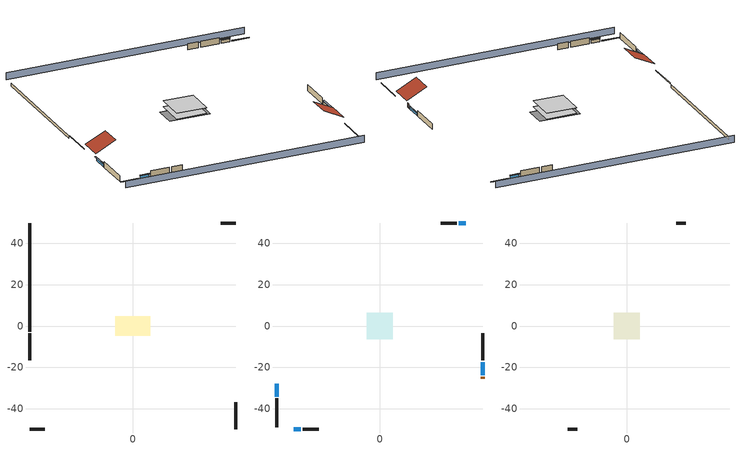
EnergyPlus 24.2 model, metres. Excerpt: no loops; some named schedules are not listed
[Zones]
crawlspace - vented
 floor foundation (Slab1 construction): -8.43,-4.68 -8.43,4.68 8.43,4.68 8.43,-4.68 z-0.91
 wall outside (RimJoist1 construction): -49.74,-3.61 -49.74,-16.6 z0.3:0.61
 wall outside (RimJoist2 construction): 49.74,49.74 42.52,49.74 z0.3:0.61
 wall outside (RimJoist3 construction): 49.74,-49.74 49.74,-36.76 z0.3:0.61
 wall outside (RimJoist4 construction): -49.74,-49.74 -42.52,-49.74 z0.3:0.61
 wall foundation (FoundationWall1 construction): -49.74,49.74 -49.74,-2.68 z-0.91:0.3
conditioned space
 floor to crawlspace - vented (Floor1 construction): -6.28,-6.28 -6.28,6.28 6.28,6.28 6.28,-6.28 z0.3
 wall outside (AdiabaticWallConstruction 1): 49.74,-25.51 49.74,-24.59 z0.3:2.34
 wall outside (AdiabaticWallConstruction): -49.74,-27.84 -49.74,-34.07 / 49.74,-23.67 49.74,-17.45 z0.3:1.49; 41.59,49.74 38.04,49.74 / -41.59,-49.74 -38.04,-49.74 z0.3:1.46
 wall outside (Wall1 construction): -49.74,-34.99 -49.74,-48.81 z0.3:2.74
 wall outside (Wall2 construction): 37.12,49.74 29.44,49.74 z0.3:2.74
 wall outside (Wall3 construction): 49.74,-16.52 49.74,-3.46 z0.3:2.74
 wall outside (Wall4 construction): -37.12,-49.74 -29.44,-49.74 z0.3:2.74
 window (WindowConstruction): -49.74,-27.84 -49.74,-34.07 z0.3:1.49
 window (WindowConstruction 1): 41.59,49.74 38.04,49.74 z0.3:1.46
 window (WindowConstruction 2): 49.74,-23.67 49.74,-17.45 z0.3:1.49
 window (WindowConstruction 3): -41.59,-49.74 -38.04,-49.74 z0.3:1.46
 door (Door): 49.74,-25.51 49.74,-24.6 z0.3:2.34
attic - vented
 floor to conditioned space (Floor2 construction Reversed): -6.28,-6.28 -6.28,6.28 6.28,6.28 6.28,-6.28 z2.74
 wall outside (Wall5 construction): 28.51,49.74 24.02,49.74 z0.3:2.74
 wall outside (Wall6 construction): -28.51,-49.74 -24.02,-49.74 z0.3:2.74
 roof outside (Roof1 construction): -49.74,-26.92,2.74 -41.34,-26.92,6.94 -41.34,-17.53,6.94 -49.74,-17.53,2.74
 roof outside (Roof2 construction): 49.74,-26.44,2.74 41.34,-26.44,6.94 41.34,-35.83,6.94 49.74,-35.83,2.74
shading: 49.74,54.31 -49.74,54.31 / -49.74,-54.31 49.74,-54.31 z0:2.74; -49.74,-34.37 -49.74,-27.54 -50.35,-27.54 -50.35,-34.37 z1.8; 37.74,49.74 41.89,49.74 41.89,50.35 37.74,50.35 z1.77; 49.74,-17.14 49.74,-23.97 50.35,-23.97 50.35,-17.14 z1.8; -37.74,-49.74 -41.89,-49.74 -41.89,-50.35 -37.74,-50.35 z1.77
[Building]
Building 1: Terrain=Suburbs
[Site:Location]
Portland Intl Arpt_OR: Latitude {deg}=45.59; Longitude {deg}=-122.6; Time Zone {hr}=-8; Elevation {m}=33; Keep Site Location Information=Yes
[Site:GroundTemperature:Shallow]
10.2558, 8.96328, 8.85977, 9.47314, 11.9355, 14.3863, 16.5111, 17.8571, 17.9714, 16.8767, 14.8061, 12.4304
[Site:WaterMainsTemperature]
Calculation Method=Schedule; Temperature Schedule=mains temperature schedule
[Material] Roughness=Rough; Thermal Absorptance=0.9
Name | Thickness {m} | Conductivity {W/m-K} | Density {kg/m3} | Specific Heat {J/kg-K} | Solar Absorptance | Visible Absorptance
ceiling loosefill ins | 0.254 | 0.0480833 | 16.02 | 1046.75 | 0.7 | 0.7
ceiling stud and cavity | 0.1397 | 0.104117 | 65.682 | 1177.47 | 0.7 | 0.7
concrete 8.0 in. | 0.2032 | 1.803125 | 2242.8 | 837.4 | 0.7 | 0.7
door material | 0.04445 | 0.0612267 | 512.64 | 1214.23 | 0.7 | 0.7
floor covering | 0.0127 | 0.0433444 | 54.468 | 1339.84 | 0.6 | 0.6
floor stud and cavity | 0.1397 | 0.923637 | 92.3553 | 1139.71 | 0.7 | 0.7
furniture material conditioned space 1 | 0.1524 | 0.115458 | 640.8 | 1214.23 | 0.6 | 0.6
gypsum board | 0.0127 | 0.160291 | 801 | 837.4 | 0.6 | 0.6
metal surfacing | 0.000508 | 50.0403 | 7801.74 | 460.57 | 0.9 | 0.9
osb sheathing 0.5 in. | 0.0127 | 0.115458 | 512.64 | 1214.23 | 0.6 | 0.6
osb sheathing 0.5 in. 1 | 0.0127 | 0.115458 | 512.64 | 1214.23 | 0.7 | 0.7
osb sheathing 0.75 in. | 0.01905 | 0.115458 | 512.64 | 1214.23 | 0.7 | 0.7
rim joist stud and cavity | 0.0508 | 0.178688 | 50.32683 | 1063.81 | 0.6 | 0.6
roof rigid ins | 0.00396442 | 0.029427 | 32.04 | 1214.23 | 0.7 | 0.7
soil 0.5 in. | 0.0127 | 3.462 | 1842.3 | 418.7 | 0.7 | 0.7
wall rigid ins | 0.512978 | 0.029427 | 32.04 | 1214.23 | 0.7 | 0.7
wall stud and cavity | 0.1397 | 0.550994 | 139.0536 | 1170.24 | 0.7 | 0.7
wall stud and cavity 1 | 0.1397 | 0.727959 | 139.0536 | 1170.24 | 0.6 | 0.6
wall stud and cavity 2 | 0.0889 | 0.380278 | 52.3479 | 1209.89 | 0.7 | 0.7
wall stud and cavity 3 | 0.0889 | 0.391764 | 83.0341 | 1211.67 | 0.7 | 0.7
wood siding | 0.0254 | 0.102417 | 544.68 | 1172.36 | 0.85 | 0.85
wood siding 1; wood siding 2 | 0.0254 | 0.102417 | 544.68 | 1172.36 | 0.7 | 0.7
[WindowMaterial:SimpleGlazingSystem]
WindowMaterial: U-Factor {W/m2-K}=2.78222; Solar Heat Gain Coefficient=0.56
[Construction]
AdiabaticWallConstruction: wood siding 1, wall rigid ins, wall stud and cavity 2, gypsum board
AdiabaticWallConstruction 1: wood siding 2, wall rigid ins, wall stud and cavity 2, gypsum board
Door: door material
Floor1 construction: floor stud and cavity, osb sheathing 0.75 in., floor covering
Floor2 construction Reversed: gypsum board, ceiling stud and cavity, ceiling loosefill ins
FoundationWall1 construction: concrete 8.0 in.
furniture construction conditioned space 1: furniture material conditioned space 1
PartitionWallConstruction: gypsum board, wall stud and cavity 3, gypsum board
RimJoist1 construction; RimJoist2 construction; RimJoist3 construction; RimJoist4 construction: wood siding, rim joist stud and cavity
Roof1 construction; Roof2 construction: metal surfacing, roof rigid ins, osb sheathing 0.5 in.
Slab1 construction: soil 0.5 in.
Wall1 construction; Wall2 construction; Wall3 construction; Wall4 construction: wood siding, osb sheathing 0.5 in. 1, wall stud and cavity, gypsum board
Wall5 construction; Wall6 construction: wood siding, osb sheathing 0.5 in. 1, wall stud and cavity 1
WindowConstruction; WindowConstruction 1; WindowConstruction 2; WindowConstruction 3: WindowMaterial
[Zone] Multiplier=1; Part of Total Floor Area=Yes
Name | Volume {m3}
attic - vented | 147.678
conditioned space | 384.656
crawlspace - vented | 192.328
[Space]
Name | Zone | Volume {m3}
attic - vented 1 | attic - vented | 147.678
conditioned space 1 | conditioned space | 384.656
crawlspace - vented 1 | crawlspace - vented | 192.328
[ZoneInfiltration:EffectiveLeakageArea]
infil attic - vented 1: Zone or Space=attic - vented 1; Schedule=Always On Discrete; Effective Air Leakage Area {cm2}=5257.79; Stack Coefficient=0.000195296; Wind Coefficient=3.68758e-05
[ZoneMixing]
whole house fan mix: Zone or Space=attic - vented; Schedule=Always On Continuous; Design Flow Rate Calculation Method=Flow/Zone; Design Flow Rate {m3/s}=0; Source Zone or Space=conditioned space
[SurfaceProperty:IncidentSolarMultiplier] Incident Solar Multiplier=1; Incident Solar Multiplier Schedule=trans schedule winter=0.85 summer=0.7
Window1; Window2; Window3; Window4
[InternalMass] Zone or ZoneList=conditioned space; Space or SpaceList=conditioned space 1
Name | Construction | Surface Area {m2}
furniture mass conditioned space 1 | furniture construction conditioned space 1 | 63.09974
partition wall mass | PartitionWallConstruction | 157.749
[Lights]
interior lighting: Zone or ZoneList or Space or SpaceList=conditioned space 1; Schedule=lighting_interior; Design Level Calculation Method=LightingLevel; Lighting Level {W}=286.992; Return Air Fraction=0; Fraction Radiant=0.6; Fraction Visible=0.2; Fraction Replaceable=1
[People]
occupants: Zone or ZoneList or Space or SpaceList=conditioned space 1; Number of People Schedule=occupants; Number of People Calculation Method=People; Number of People=2; Fraction Radiant=0.314171; Sensible Heat Fraction=0.56303; Activity Level Schedule=occupants activity schedule; Carbon Dioxide Generation Rate {m3/s-W}=0; Enable ASHRAE 55 Comfort Warnings=No; Mean Radiant Temperature Calculation Type=EnclosureAveraged
[ElectricEquipment] Zone or ZoneList or Space or SpaceList=conditioned space 1; Design Level Calculation Method=EquipmentLevel
Name | Schedule | Design Level {W} | Fraction Latent | Fraction Radiant | Fraction Lost
clothes dryer | clothes_dryer | 6394.78 | 0.015 | 0.081 | 0.85
clothes washer | clothes_washer | 920.71 | 0.03 | 0.162 | 0.7
cooking range | cooking_range | 122.796 | 0.16 | 0.384 | 0.2
dishwasher | dishwasher | 510.547 | 0.3 | 0.18 | 0.4
freezer | freezer schedule | 194.914 | 0 | 0.6 | 0
fridge | fridge schedule | 49.4292 | 0 | 0.6 | 0
mech vent bath fan 0 | mech vent bath fan 0 schedule | 30 | 0 | 0 | 1
mech vent house fan | mech vent house fan schedule | 0 | 0 | 0 | 1
mech vent house fan cfis | mech vent house fan cfis schedule | 0 | 0 | 0 | 0
mech vent range fan 0 | mech vent range fan 0 schedule | 30 | 0 | 0 | 1
misc permanent spa heater | misc permanent spa heater schedule | 341.201 | 0 | 0 | 1
misc permanent spa pump | misc permanent spa pump schedule | 356.813 | 0 | 0 | 1
misc plug loads | plug_loads_other | 326.767 | 0.021 | 0.558 | 0.049
misc tv | plug_loads_tv | 542.288 | 0 | 0.6 | 0
whole house fan | Always On Discrete | 0 | 0 | 0 | 1
[OtherEquipment] Zone or ZoneList or Space or SpaceList=conditioned space 1; Design Level Calculation Method=EquipmentLevel
Name | Fuel Type | Schedule | Design Level {W} | Fraction Latent | Fraction Radiant | Fraction Lost
clothes dryer 1 | Electricity | clothes_dryer | 0 | 0.015 | 0.081 | 0.85
cooking range 1 | NaturalGas | cooking_range | 3598.79 | 0.16 | 0.384 | 0.2
general water use latent | None | general water use schedule | 44.1266 | 1 | 0 | 0
general water use sensible | None | general water use schedule | -43.4886 | 0 | 0.6 | 0
mech vent house fan latent load; water heater lat | None | Always On Discrete | 0 | 1 | 0 | 0
mech vent house fan sensible load; water heater sens | None | Always On Discrete | 0 | 0 | 0 | 0
water heater energy adjustment1 | Electricity | Always On Discrete | 0.01 | 0 | 0 | 1
[ZoneInfiltration:DesignFlowRate] Schedule=Always On Discrete
Name | Zone or ZoneList or Space or SpaceList | Design Flow Rate Calculation Method | Design Flow Rate {m3/s} | Air Changes per Hour {1/hr} | Constant Term Coefficient | Temperature Term Coefficient | Velocity Term Coefficient | Velocity Squared Term Coefficient
infil flow; natural vent flow; whole house fan flow | conditioned space 1 | Flow/Zone | 0
infil crawlspace - vented 1 | crawlspace - vented 1 | AirChanges/Hour |  | 2.6013 | 1 | 0 | 0 | 0
[SurfaceProperty:ExposedFoundationPerimeter]
Slab1: Exposed Perimeter Calculation Method=TotalExposedPerimeter; Total Exposed Perimeter {m}=52.4256
[WaterUse:Equipment]
dishwasher: Peak Flow Rate {m3/s}=9.96929e-06; Flow Rate Fraction Schedule=hot_water_dishwasher
[Foundation:Kiva]
Foundation Kiva 1: Initial Indoor Air Temperature {C}=8.02769; Wall Height Above Grade {m}=0.3048; Wall Depth Below Slab {m}=0.2032
[Foundation:Kiva:Settings]
Soil Conductivity {W/m-K}=3.462; Soil Density {kg/m3}=1842.3; Soil Specific Heat {J/kg-K}=418.7; Ground Solar Absorptivity=0.9; Ground Thermal Absorptivity=0.9; Ground Surface Roughness {m}=0.03; Far-Field Width {m}=40; Deep-Ground Boundary Condition=ZeroFlux; Deep-Ground Depth {m}=40; Minimum Cell Dimension {m}=0.2; Maximum Cell Growth Coefficient=3; Simulation Timestep=Timestep
[Exterior:Lights]
exterior lighting: Schedule=exterior lighting schedule; Design Level {W}=7.09205
[EnergyManagementSystem:GlobalVariable]
infil_program_Qfan
infil_program_Qinf
natural_vent_program_Qnv
natural_vent_program_Qwhf
[EnergyManagementSystem:Sensor]
Name | Output:Variable or Output:Meter Index Key | Output:Variable or Output:Meter
airflow_gain | infil flow | Infiltration Sensible Heat Gain Energy
airflow_gain_1 | natural vent flow | Infiltration Sensible Heat Gain Energy
airflow_gain_2 | whole house fan flow | Infiltration Sensible Heat Gain Energy
airflow_loss | infil flow | Infiltration Sensible Heat Loss Energy
airflow_loss_1 | natural vent flow | Infiltration Sensible Heat Loss Energy
airflow_loss_2 | whole house fan flow | Infiltration Sensible Heat Loss Energy
clg_load_cond |  | Cooling:EnergyTransfer:Zone:CONDITIONED SPACE
clg_sp_s; clg_sp_s_1 | cooling setpoint | Schedule Value
clothes_dryer_exhaust_0_sch_s | clothes_dryer | Schedule Value
cool_season | cooling season schedule | Schedule Value
htg_load_cond |  | Heating:EnergyTransfer:Zone:CONDITIONED SPACE
htg_sp_s; htg_sp_s_1 | heating setpoint | Schedule Value
ig_ee_conv | clothes dryer | Electric Equipment Convective Heating Energy
ig_ee_conv_10 | whole house fan | Electric Equipment Convective Heating Energy
ig_ee_conv_2 | cooking range | Electric Equipment Convective Heating Energy
ig_ee_conv_3 | dishwasher | Electric Equipment Convective Heating Energy
ig_ee_conv_4 | freezer | Electric Equipment Convective Heating Energy
ig_ee_conv_5 | fridge | Electric Equipment Convective Heating Energy
ig_ee_conv_6 | misc permanent spa heater | Electric Equipment Convective Heating Energy
ig_ee_conv_7 | misc permanent spa pump | Electric Equipment Convective Heating Energy
ig_ee_conv_8 | misc plug loads | Electric Equipment Convective Heating Energy
ig_ee_conv_9 | misc tv | Electric Equipment Convective Heating Energy
ig_ee_rad | clothes dryer | Electric Equipment Radiant Heating Energy
ig_ee_rad_10 | whole house fan | Electric Equipment Radiant Heating Energy
ig_ee_rad_2 | cooking range | Electric Equipment Radiant Heating Energy
ig_ee_rad_3 | dishwasher | Electric Equipment Radiant Heating Energy
ig_ee_rad_4 | freezer | Electric Equipment Radiant Heating Energy
ig_ee_rad_5 | fridge | Electric Equipment Radiant Heating Energy
ig_ee_rad_6 | misc permanent spa heater | Electric Equipment Radiant Heating Energy
ig_ee_rad_7 | misc permanent spa pump | Electric Equipment Radiant Heating Energy
ig_ee_rad_8 | misc plug loads | Electric Equipment Radiant Heating Energy
ig_ee_rad_9 | misc tv | Electric Equipment Radiant Heating Energy
ig_lgt_conv | interior lighting | Lights Convective Heating Energy
ig_lgt_rad | interior lighting | Lights Radiant Heating Energy
ig_lgt_vis | interior lighting | Lights Visible Radiation Heating Energy
ig_oe_conv | clothes dryer 1 | Other Equipment Convective Heating Energy
ig_oe_conv_1 | cooking range 1 | Other Equipment Convective Heating Energy
ig_oe_conv_2 | general water use latent | Other Equipment Convective Heating Energy
ig_oe_conv_3 | general water use sensible | Other Equipment Convective Heating Energy
ig_oe_conv_4 | water heater energy adjustment1 | Other Equipment Convective Heating Energy
ig_oe_conv_5 | water heater lat | Other Equipment Convective Heating Energy
ig_oe_conv_6 | water heater sens | Other Equipment Convective Heating Energy
ig_oe_rad | clothes dryer 1 | Other Equipment Radiant Heating Energy
ig_oe_rad_1 | cooking range 1 | Other Equipment Radiant Heating Energy
ig_oe_rad_2 | general water use latent | Other Equipment Radiant Heating Energy
ig_oe_rad_3 | general water use sensible | Other Equipment Radiant Heating Energy
ig_oe_rad_4 | water heater energy adjustment1 | Other Equipment Radiant Heating Energy
ig_oe_rad_5 | water heater lat | Other Equipment Radiant Heating Energy
ig_oe_rad_6 | water heater sens | Other Equipment Radiant Heating Energy
ig_ppl_conv | occupants | People Convective Heating Energy
ig_ppl_rad | occupants | People Radiant Heating Energy
im_conv | furniture mass conditioned space 1 | Surface Inside Face Convection Heat Gain Energy
im_conv_1 | partition wall mass | Surface Inside Face Convection Heat Gain Energy
im_ig | furniture mass conditioned space 1 | Surface Inside Face Internal Gains Radiation Heat Gain Energy
im_ig_1 | partition wall mass | Surface Inside Face Internal Gains Radiation Heat Gain Energy
im_lgt | furniture mass conditioned space 1 | Surface Inside Face Lights Radiation Heat Gain Energy
im_lgt_1 | partition wall mass | Surface Inside Face Lights Radiation Heat Gain Energy
im_sol | furniture mass conditioned space 1 | Surface Inside Face Solar Radiation Heat Gain Energy
im_sol_1 | partition wall mass | Surface Inside Face Solar Radiation Heat Gain Energy
im_surf | furniture mass conditioned space 1 | Surface Inside Face Net Surface Thermal Radiation Heat Gain Energy
im_surf_1 | partition wall mass | Surface Inside Face Net Surface Thermal Radiation Heat Gain Energy
mech_vent_bath_fan_0_sch_s | mech vent bath fan 0 schedule | Schedule Value
mech_vent_range_fan_0_sch_s | mech vent range fan 0 schedule | Schedule Value
mv_conv | mech vent bath fan 0 | Electric Equipment Convective Heating Energy
mv_conv_1 | mech vent house fan | Electric Equipment Convective Heating Energy
mv_conv_2 | mech vent house fan cfis | Electric Equipment Convective Heating Energy
mv_conv_3 | mech vent range fan 0 | Electric Equipment Convective Heating Energy
mv_conv_4 | mech vent house fan latent load | Other Equipment Convective Heating Energy
mv_conv_5 | mech vent house fan sensible load | Other Equipment Convective Heating Energy
mv_rad | mech vent bath fan 0 | Electric Equipment Radiant Heating Energy
mv_rad_1 | mech vent house fan | Electric Equipment Radiant Heating Energy
mv_rad_2 | mech vent house fan cfis | Electric Equipment Radiant Heating Energy
mv_rad_3 | mech vent range fan 0 | Electric Equipment Radiant Heating Energy
mv_rad_4 | mech vent house fan latent load | Other Equipment Radiant Heating Energy
mv_rad_5 | mech vent house fan sensible load | Other Equipment Radiant Heating Energy
natural_vent_s | natural vent schedule | Schedule Value
out_pb_s |  | Site Outdoor Air Barometric Pressure
out_wt_s |  | Site Outdoor Air Humidity Ratio
site_vw_s |  | Site Wind Speed
ss_back_out | Window1 | Surface Window Shortwave from Zone Back Out Window Heat Transfer Rate
ss_back_out_1 | Window2 | Surface Window Shortwave from Zone Back Out Window Heat Transfer Rate
ss_back_out_2 | Window3 | Surface Window Shortwave from Zone Back Out Window Heat Transfer Rate
ss_back_out_3 | Window4 | Surface Window Shortwave from Zone Back Out Window Heat Transfer Rate
ss_conv | Door1 | Surface Inside Face Convection Heat Gain Energy
ss_conv_1 | Window1 | Surface Inside Face Convection Heat Gain Energy
ss_conv_2 | Window2 | Surface Inside Face Convection Heat Gain Energy
ss_conv_3 | Window3 | Surface Inside Face Convection Heat Gain Energy
ss_conv_4 | Window4 | Surface Inside Face Convection Heat Gain Energy
ss_ig | Door1 | Surface Inside Face Internal Gains Radiation Heat Gain Energy
ss_ig_1 | Window1 | Surface Inside Face Internal Gains Radiation Heat Gain Energy
ss_ig_2 | Window2 | Surface Inside Face Internal Gains Radiation Heat Gain Energy
ss_ig_3 | Window3 | Surface Inside Face Internal Gains Radiation Heat Gain Energy
ss_ig_4 | Window4 | Surface Inside Face Internal Gains Radiation Heat Gain Energy
ss_lgt | Door1 | Surface Inside Face Lights Radiation Heat Gain Energy
ss_sol | Door1 | Surface Inside Face Solar Radiation Heat Gain Energy
ss_surf | Door1 | Surface Inside Face Net Surface Thermal Radiation Heat Gain Energy
ss_surf_1 | Window1 | Surface Inside Face Net Surface Thermal Radiation Heat Gain Energy
ss_surf_2 | Window2 | Surface Inside Face Net Surface Thermal Radiation Heat Gain Energy
ss_surf_3 | Window3 | Surface Inside Face Net Surface Thermal Radiation Heat Gain Energy
ss_surf_4 | Window4 | Surface Inside Face Net Surface Thermal Radiation Heat Gain Energy
ss_trans_in | Window1 | Surface Window Transmitted Solar Radiation Rate
ss_trans_in_1 | Window2 | Surface Window Transmitted Solar Radiation Rate
ss_trans_in_2 | Window3 | Surface Window Transmitted Solar Radiation Rate
ss_trans_in_3 | Window4 | Surface Window Transmitted Solar Radiation Rate
ss_trans_out | Window1 | Surface Inside Face Initial Transmitted Diffuse Transmitted Out Window Solar Radiation Rate
ss_trans_out_1 | Window2 | Surface Inside Face Initial Transmitted Diffuse Transmitted Out Window Solar Radiation Rate
ss_trans_out_2 | Window3 | Surface Inside Face Initial Transmitted Diffuse Transmitted Out Window Solar Radiation Rate
ss_trans_out_3 | Window4 | Surface Inside Face Initial Transmitted Diffuse Transmitted Out Window Solar Radiation Rate
s_conv | Floor1 | Surface Inside Face Convection Heat Gain Energy
s_conv_1 | Floor2 | Surface Inside Face Convection Heat Gain Energy
s_conv_2 | Wall1 | Surface Inside Face Convection Heat Gain Energy
s_conv_3 | Wall2 | Surface Inside Face Convection Heat Gain Energy
s_conv_4 | Wall3 | Surface Inside Face Convection Heat Gain Energy
s_conv_5 | Wall4 | Surface Inside Face Convection Heat Gain Energy
s_ig | Floor1 | Surface Inside Face Internal Gains Radiation Heat Gain Energy
s_ig_1 | Floor2 | Surface Inside Face Internal Gains Radiation Heat Gain Energy
s_ig_2 | Wall1 | Surface Inside Face Internal Gains Radiation Heat Gain Energy
s_ig_3 | Wall2 | Surface Inside Face Internal Gains Radiation Heat Gain Energy
s_ig_4 | Wall3 | Surface Inside Face Internal Gains Radiation Heat Gain Energy
s_ig_5 | Wall4 | Surface Inside Face Internal Gains Radiation Heat Gain Energy
s_lgt | Floor1 | Surface Inside Face Lights Radiation Heat Gain Energy
s_lgt_1 | Floor2 | Surface Inside Face Lights Radiation Heat Gain Energy
s_lgt_2 | Wall1 | Surface Inside Face Lights Radiation Heat Gain Energy
s_lgt_3 | Wall2 | Surface Inside Face Lights Radiation Heat Gain Energy
s_lgt_4 | Wall3 | Surface Inside Face Lights Radiation Heat Gain Energy
s_lgt_5 | Wall4 | Surface Inside Face Lights Radiation Heat Gain Energy
s_sol | Floor1 | Surface Inside Face Solar Radiation Heat Gain Energy
s_sol_1 | Floor2 | Surface Inside Face Solar Radiation Heat Gain Energy
s_sol_2 | Wall1 | Surface Inside Face Solar Radiation Heat Gain Energy
s_sol_3 | Wall2 | Surface Inside Face Solar Radiation Heat Gain Energy
s_sol_4 | Wall3 | Surface Inside Face Solar Radiation Heat Gain Energy
s_sol_5 | Wall4 | Surface Inside Face Solar Radiation Heat Gain Energy
s_surf | Floor1 | Surface Inside Face Net Surface Thermal Radiation Heat Gain Energy
s_surf_1 | Floor2 | Surface Inside Face Net Surface Thermal Radiation Heat Gain Energy
s_surf_2 | Wall1 | Surface Inside Face Net Surface Thermal Radiation Heat Gain Energy
s_surf_3 | Wall2 | Surface Inside Face Net Surface Thermal Radiation Heat Gain Energy
s_surf_4 | Wall3 | Surface Inside Face Net Surface Thermal Radiation Heat Gain Energy
s_surf_5 | Wall4 | Surface Inside Face Net Surface Thermal Radiation Heat Gain Energy
water_heater_T_set | water heater setpoint | Schedule Value
[EnergyManagementSystem:Actuator]
Name | Actuated Component Unique | Actuated Component Type | Actuated Component Control Type
fridge_schedule_act | fridge schedule | Schedule:Constant | Schedule Value
infil_flow_act | infil flow | Zone Infiltration | Air Exchange Flow Rate
mech_vent_house_fan_cfis_act | mech vent house fan cfis | ElectricEquipment | Electricity Rate
mech_vent_house_fan_latent_load_act | mech vent house fan latent load | OtherEquipment | Power Level
mech_vent_house_fan_sensible_load_act | mech vent house fan sensible load | OtherEquipment | Power Level
natural_vent_flow_act | natural vent flow | Zone Infiltration | Air Exchange Flow Rate
water_heater_HPWHSchedOverride | water heater setpoint | Schedule:Constant | Schedule Value
water_heater_hpwh_ec_adj_act | water heater energy adjustment1 | OtherEquipment | Power Level
water_heater_lat_act | water heater lat | OtherEquipment | Power Level
water_heater_LESchedOverride | water heater BottomElementSetpoint | Schedule:Constant | Schedule Value
water_heater_sens_act | water heater sens | OtherEquipment | Power Level
water_heater_UESchedOverride | water heater TopElementSetpoint | Schedule:Constant | Schedule Value
whole_house_fan_act | whole house fan | ElectricEquipment | Electricity Rate
whole_house_fan_flow_act | whole house fan flow | Zone Infiltration | Air Exchange Flow Rate
whole_house_fan_mix_act | whole house fan mix | ZoneMixing | Air Exchange Flow Rate
